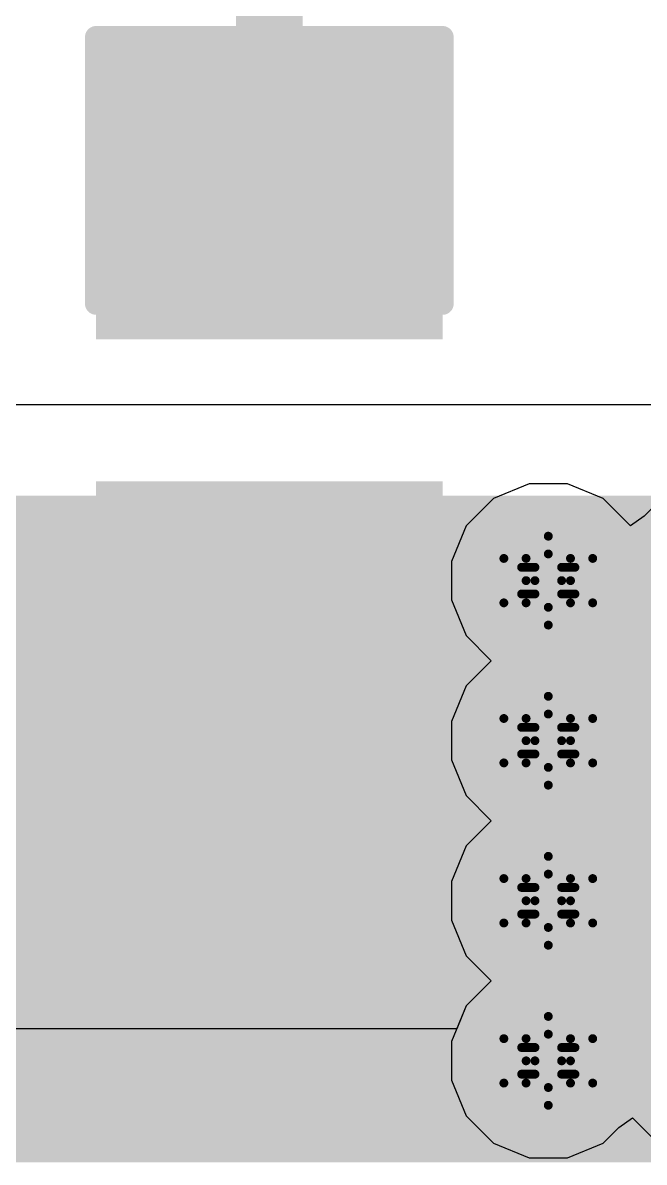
# Model space of a CAD drawing. Header units: inches. Extents: x -5 to 5328, y -4 to 5281.
# Drawn here: x 120.59 to 124.14, y 53 to 59.51 of the extents above; entities that cross this region are included whole.
import ezdxf

# ---------------------------------------------------------------- set-up
doc = ezdxf.new("R2010")
doc.units = ezdxf.units.IN
for name, color, linetype in [('Bottom Layer', 5, 'Continuous'), ('Bottom Solder', 6, 'Continuous'), ('Drill Drawing', 1, 'Continuous'), ('Layer 1', 16, 'Continuous'), ('Layer 2', 76, 'Continuous'), ('Top Layer', 1, 'Continuous'), ('Top Overlay', 2, 'Continuous'), ('Top Paste', 8, 'Continuous'), ('Top Solder', 216, 'Continuous'), ('Via Holes', 16, 'Continuous')]:
    doc.layers.add(name, color=color, linetype=linetype)

# ---------------------------------------------------------------- blocks, each defined once
blk = doc.blocks.new('C___1206_209')
at = {"layer": 'Top Layer'}
for points in [[(-2.032, 0.889), (-0.508, 0.889), (-0.508, -0.889), (-2.032, -0.889)], [(0.508, 0.889), (2.032, 0.889), (2.032, -0.889), (0.508, -0.889)]]:
    blk.add_hatch(color=1, dxfattribs=at).paths.add_polyline_path(points)
at = {"layer": 'Top Paste'}
for points in [[(-2.032, 0.889), (-0.508, 0.889), (-0.508, -0.889), (-2.032, -0.889)], [(0.508, 0.889), (2.032, 0.889), (2.032, -0.889), (0.508, -0.889)]]:
    blk.add_hatch(color=8, dxfattribs=at).paths.add_polyline_path(points)
at = {"layer": 'Top Solder'}
for points in [[(-2.1336, 0.9906), (-0.4064, 0.9906), (-0.4064, -0.9906), (-2.1336, -0.9906)], [(0.4064, 0.9906), (2.1336, 0.9906), (2.1336, -0.9906), (0.4064, -0.9906)]]:
    blk.add_hatch(color=216, dxfattribs=at).paths.add_polyline_path(points)
at = {"layer": 'Top Overlay'}
for points in [[(-2.1336, -0.9906, 0.127, 0.127, 0), (-2.1336, 0.9906, 0.127, 0.127, 0)], [(-0.6096, 0.9906, 0.127, 0.127, 0), (-2.1336, 0.9906, 0.127, 0.127, 0)], [(2.1336, 0.9906, 0.127, 0.127, 0), (0.6096, 0.9906, 0.127, 0.127, 0)], [(2.1336, -0.9906, 0.127, 0.127, 0), (2.1336, 0.9906, 0.127, 0.127, 0)], [(-0.6096, -0.9906, 0.127, 0.127, 0), (-2.1336, -0.9906, 0.127, 0.127, 0)], [(2.1336, -0.9906, 0.127, 0.127, 0), (0.6096, -0.9906, 0.127, 0.127, 0)]]:
    blk.add_lwpolyline(points, format="xyseb", dxfattribs=at)
for points in [[(-2.1653, 0.9906, 0.0635, 0.0635, 1), (-2.1018, 0.9906, 0.0635, 0.0635, 1)], [(-2.1653, 0.9906, 0.0635, 0.0635, 1), (-2.1018, 0.9906, 0.0635, 0.0635, 1)], [(-0.6413, 0.9906, 0.0635, 0.0635, 1), (-0.5778, 0.9906, 0.0635, 0.0635, 1)], [(0.5778, 0.9906, 0.0635, 0.0635, 1), (0.6413, 0.9906, 0.0635, 0.0635, 1)], [(2.1019, 0.9906, 0.0635, 0.0635, 1), (2.1654, 0.9906, 0.0635, 0.0635, 1)], [(2.1019, 0.9906, 0.0635, 0.0635, 1), (2.1654, 0.9906, 0.0635, 0.0635, 1)], [(-2.1653, -0.9906, 0.0635, 0.0635, 1), (-2.1018, -0.9906, 0.0635, 0.0635, 1)], [(-2.1653, -0.9906, 0.0635, 0.0635, 1), (-2.1018, -0.9906, 0.0635, 0.0635, 1)], [(-0.6414, -0.9906, 0.0635, 0.0635, 1), (-0.5779, -0.9906, 0.0635, 0.0635, 1)], [(0.5779, -0.9906, 0.0635, 0.0635, 1), (0.6414, -0.9906, 0.0635, 0.0635, 1)], [(2.1019, -0.9906, 0.0635, 0.0635, 1), (2.1654, -0.9906, 0.0635, 0.0635, 1)], [(2.1019, -0.9906, 0.0635, 0.0635, 1), (2.1654, -0.9906, 0.0635, 0.0635, 1)]]:
    blk.add_lwpolyline(points, format="xyseb", close=True, dxfattribs=at)

msp = doc.modelspace()

# ---------------------------------------------------------------- hatches: boundary and pattern name
at = {"layer": 'Bottom Layer'}
h = msp.add_hatch(color=5, dxfattribs=at)
edge = h.paths.add_edge_path()
edge.add_arc((123.5953, 56.326), 0.3, 0, 360)
h = msp.add_hatch(color=5, dxfattribs=at)
edge = h.paths.add_edge_path()
edge.add_arc((123.5953, 55.411), 0.3, 0, 360)
h = msp.add_hatch(color=5, dxfattribs=at)
edge = h.paths.add_edge_path()
edge.add_arc((123.5953, 54.496), 0.3, 0, 360)
h = msp.add_hatch(color=5, dxfattribs=at)
edge = h.paths.add_edge_path()
edge.add_arc((123.5953, 53.581), 0.3, 0, 360)
at = {"layer": 'Bottom Solder'}
h = msp.add_hatch(color=6, dxfattribs=at)
edge = h.paths.add_edge_path()
edge.add_arc((123.5953, 56.326), 0.4016, 0, 360)
h = msp.add_hatch(color=6, dxfattribs=at)
edge = h.paths.add_edge_path()
edge.add_arc((123.5953, 55.411), 0.4016, 0, 360)
h = msp.add_hatch(color=6, dxfattribs=at)
edge = h.paths.add_edge_path()
edge.add_arc((123.5953, 54.496), 0.4016, 0, 360)
h = msp.add_hatch(color=6, dxfattribs=at)
edge = h.paths.add_edge_path()
edge.add_arc((123.5953, 53.581), 0.4016, 0, 360)
at = {"layer": 'Layer 1'}
h = msp.add_hatch(color=16, dxfattribs=at)
edge = h.paths.add_edge_path()
edge.add_arc((123.5953, 56.326), 0.3, 0, 360)
h = msp.add_hatch(color=16, dxfattribs=at)
edge = h.paths.add_edge_path()
edge.add_arc((123.5953, 55.411), 0.3, 0, 360)
h = msp.add_hatch(color=16, dxfattribs=at)
edge = h.paths.add_edge_path()
edge.add_arc((123.5953, 54.496), 0.3, 0, 360)
h = msp.add_hatch(color=16, dxfattribs=at)
edge = h.paths.add_edge_path()
edge.add_arc((123.5953, 53.581), 0.3, 0, 360)
at = {"layer": 'Layer 2'}
h = msp.add_hatch(color=76, dxfattribs=at)
edge = h.paths.add_edge_path()
edge.add_arc((123.5953, 56.326), 0.3, 0, 360)
h = msp.add_hatch(color=76, dxfattribs=at)
edge = h.paths.add_edge_path()
edge.add_arc((123.5953, 55.411), 0.3, 0, 360)
h = msp.add_hatch(color=76, dxfattribs=at)
edge = h.paths.add_edge_path()
edge.add_arc((123.5953, 54.496), 0.3, 0, 360)
h = msp.add_hatch(color=76, dxfattribs=at)
edge = h.paths.add_edge_path()
edge.add_arc((123.5953, 53.581), 0.3, 0, 360)
at = {"layer": 'Top Layer'}
msp.add_hatch(color=1, dxfattribs=at).paths.add_polyline_path([(115.5013, 53.0016), (126.0931, 53.0016), (126.0931, 56.8122), (115.5013, 56.8122)])
h = msp.add_hatch(color=1, dxfattribs=at)
edge = h.paths.add_edge_path()
edge.add_arc((123.5953, 56.326), 0.3, 0, 360)
h = msp.add_hatch(color=1, dxfattribs=at)
edge = h.paths.add_edge_path()
edge.add_arc((123.5953, 55.411), 0.3, 0, 360)
h = msp.add_hatch(color=1, dxfattribs=at)
edge = h.paths.add_edge_path()
edge.add_arc((123.5953, 54.496), 0.3, 0, 360)
h = msp.add_hatch(color=1, dxfattribs=at)
edge = h.paths.add_edge_path()
edge.add_arc((123.5953, 53.581), 0.3, 0, 360)
at = {"layer": 'Top Solder'}
h = msp.add_hatch(color=216, dxfattribs=at)
edge = h.paths.add_edge_path()
edge.add_arc((123.5953, 56.326), 0.4016, 0, 360)
h = msp.add_hatch(color=216, dxfattribs=at)
edge = h.paths.add_edge_path()
edge.add_arc((123.5953, 55.411), 0.4016, 0, 360)
h = msp.add_hatch(color=216, dxfattribs=at)
edge = h.paths.add_edge_path()
edge.add_arc((123.5953, 54.496), 0.4016, 0, 360)
h = msp.add_hatch(color=216, dxfattribs=at)
edge = h.paths.add_edge_path()
edge.add_arc((123.5953, 53.581), 0.4016, 0, 360)
at = {"layer": 'Via Holes'}
h = msp.add_hatch(color=7, dxfattribs=at)
edge = h.paths.add_edge_path()
edge.add_arc((123.5953, 56.326), 0.15, 0, 360)
h = msp.add_hatch(color=7, dxfattribs=at)
edge = h.paths.add_edge_path()
edge.add_arc((123.5953, 55.411), 0.15, 0, 360)
h = msp.add_hatch(color=7, dxfattribs=at)
edge = h.paths.add_edge_path()
edge.add_arc((123.5953, 54.496), 0.15, 0, 360)
h = msp.add_hatch(color=7, dxfattribs=at)
edge = h.paths.add_edge_path()
edge.add_arc((123.5953, 53.581), 0.15, 0, 360)

# ---------------------------------------------------------------- linework, layer by layer
at = {"layer": 'Drill Drawing'}
for points in [[(123.4683, 56.453, 0.0508, 0.0508, 0), (123.5953, 56.58, 0.0508, 0.0508, 0)], [(123.5953, 56.58, 0.0508, 0.0508, 0), (123.7223, 56.453, 0.0508, 0.0508, 0)], [(123.3413, 56.453, 0.0508, 0.0508, 0), (123.4683, 56.326, 0.0508, 0.0508, 0)], [(123.3413, 56.453, 0.0508, 0.0508, 0), (123.4683, 56.453, 0.0508, 0.0508, 0)], [(123.5191, 56.4022, 0.0508, 0.0508, 0), (123.5953, 56.4784, 0.0508, 0.0508, 0)], [(123.5953, 56.4784, 0.0508, 0.0508, 0), (123.6715, 56.4022, 0.0508, 0.0508, 0)], [(123.7223, 56.453, 0.0508, 0.0508, 0), (123.8493, 56.453, 0.0508, 0.0508, 0)], [(123.7223, 56.326, 0.0508, 0.0508, 0), (123.8493, 56.453, 0.0508, 0.0508, 0)], [(123.4429, 56.4022, 0.0508, 0.0508, 0), (123.5191, 56.326, 0.0508, 0.0508, 0)], [(123.4429, 56.4022, 0.0508, 0.0508, 0), (123.5191, 56.4022, 0.0508, 0.0508, 0)], [(123.6715, 56.4022, 0.0508, 0.0508, 0), (123.7477, 56.4022, 0.0508, 0.0508, 0)], [(123.6715, 56.326, 0.0508, 0.0508, 0), (123.7477, 56.4022, 0.0508, 0.0508, 0)], [(123.3413, 56.199, 0.0508, 0.0508, 0), (123.4683, 56.326, 0.0508, 0.0508, 0)], [(123.4429, 56.2498, 0.0508, 0.0508, 0), (123.5191, 56.326, 0.0508, 0.0508, 0)], [(123.6715, 56.326, 0.0508, 0.0508, 0), (123.7477, 56.2498, 0.0508, 0.0508, 0)], [(123.7223, 56.326, 0.0508, 0.0508, 0), (123.8493, 56.199, 0.0508, 0.0508, 0)], [(123.4429, 56.2498, 0.0508, 0.0508, 0), (123.5191, 56.2498, 0.0508, 0.0508, 0)], [(123.5191, 56.2498, 0.0508, 0.0508, 0), (123.5953, 56.1736, 0.0508, 0.0508, 0)], [(123.5953, 56.1736, 0.0508, 0.0508, 0), (123.6715, 56.2498, 0.0508, 0.0508, 0)], [(123.6715, 56.2498, 0.0508, 0.0508, 0), (123.7477, 56.2498, 0.0508, 0.0508, 0)], [(123.3413, 56.199, 0.0508, 0.0508, 0), (123.4683, 56.199, 0.0508, 0.0508, 0)], [(123.4683, 56.199, 0.0508, 0.0508, 0), (123.5953, 56.072, 0.0508, 0.0508, 0)], [(123.5953, 56.072, 0.0508, 0.0508, 0), (123.7223, 56.199, 0.0508, 0.0508, 0)], [(123.7223, 56.199, 0.0508, 0.0508, 0), (123.8493, 56.199, 0.0508, 0.0508, 0)], [(123.4683, 55.538, 0.0508, 0.0508, 0), (123.5953, 55.665, 0.0508, 0.0508, 0)], [(123.5953, 55.665, 0.0508, 0.0508, 0), (123.7223, 55.538, 0.0508, 0.0508, 0)], [(123.3413, 55.538, 0.0508, 0.0508, 0), (123.4683, 55.411, 0.0508, 0.0508, 0)], [(123.3413, 55.538, 0.0508, 0.0508, 0), (123.4683, 55.538, 0.0508, 0.0508, 0)], [(123.5191, 55.4872, 0.0508, 0.0508, 0), (123.5953, 55.5634, 0.0508, 0.0508, 0)], [(123.5953, 55.5634, 0.0508, 0.0508, 0), (123.6715, 55.4872, 0.0508, 0.0508, 0)], [(123.7223, 55.538, 0.0508, 0.0508, 0), (123.8493, 55.538, 0.0508, 0.0508, 0)], [(123.7223, 55.411, 0.0508, 0.0508, 0), (123.8493, 55.538, 0.0508, 0.0508, 0)], [(123.4429, 55.4872, 0.0508, 0.0508, 0), (123.5191, 55.411, 0.0508, 0.0508, 0)], [(123.4429, 55.4872, 0.0508, 0.0508, 0), (123.5191, 55.4872, 0.0508, 0.0508, 0)], [(123.6715, 55.4872, 0.0508, 0.0508, 0), (123.7477, 55.4872, 0.0508, 0.0508, 0)], [(123.6715, 55.411, 0.0508, 0.0508, 0), (123.7477, 55.4872, 0.0508, 0.0508, 0)], [(123.3413, 55.284, 0.0508, 0.0508, 0), (123.4683, 55.411, 0.0508, 0.0508, 0)], [(123.4429, 55.3348, 0.0508, 0.0508, 0), (123.5191, 55.411, 0.0508, 0.0508, 0)], [(123.6715, 55.411, 0.0508, 0.0508, 0), (123.7477, 55.3348, 0.0508, 0.0508, 0)], [(123.7223, 55.411, 0.0508, 0.0508, 0), (123.8493, 55.284, 0.0508, 0.0508, 0)], [(123.3413, 55.284, 0.0508, 0.0508, 0), (123.4683, 55.284, 0.0508, 0.0508, 0)], [(123.4429, 55.3348, 0.0508, 0.0508, 0), (123.5191, 55.3348, 0.0508, 0.0508, 0)], [(123.4683, 55.284, 0.0508, 0.0508, 0), (123.5953, 55.157, 0.0508, 0.0508, 0)], [(123.5191, 55.3348, 0.0508, 0.0508, 0), (123.5953, 55.2586, 0.0508, 0.0508, 0)], [(123.5953, 55.2586, 0.0508, 0.0508, 0), (123.6715, 55.3348, 0.0508, 0.0508, 0)], [(123.5953, 55.157, 0.0508, 0.0508, 0), (123.7223, 55.284, 0.0508, 0.0508, 0)], [(123.6715, 55.3348, 0.0508, 0.0508, 0), (123.7477, 55.3348, 0.0508, 0.0508, 0)], [(123.7223, 55.284, 0.0508, 0.0508, 0), (123.8493, 55.284, 0.0508, 0.0508, 0)], [(123.4683, 54.623, 0.0508, 0.0508, 0), (123.5953, 54.75, 0.0508, 0.0508, 0)], [(123.5953, 54.75, 0.0508, 0.0508, 0), (123.7223, 54.623, 0.0508, 0.0508, 0)], [(123.3413, 54.623, 0.0508, 0.0508, 0), (123.4683, 54.496, 0.0508, 0.0508, 0)], [(123.3413, 54.623, 0.0508, 0.0508, 0), (123.4683, 54.623, 0.0508, 0.0508, 0)], [(123.5191, 54.5722, 0.0508, 0.0508, 0), (123.5953, 54.6484, 0.0508, 0.0508, 0)], [(123.5953, 54.6484, 0.0508, 0.0508, 0), (123.6715, 54.5722, 0.0508, 0.0508, 0)], [(123.7223, 54.623, 0.0508, 0.0508, 0), (123.8493, 54.623, 0.0508, 0.0508, 0)], [(123.7223, 54.496, 0.0508, 0.0508, 0), (123.8493, 54.623, 0.0508, 0.0508, 0)], [(123.4429, 54.5722, 0.0508, 0.0508, 0), (123.5191, 54.496, 0.0508, 0.0508, 0)], [(123.4429, 54.5722, 0.0508, 0.0508, 0), (123.5191, 54.5722, 0.0508, 0.0508, 0)], [(123.6715, 54.5722, 0.0508, 0.0508, 0), (123.7477, 54.5722, 0.0508, 0.0508, 0)], [(123.6715, 54.496, 0.0508, 0.0508, 0), (123.7477, 54.5722, 0.0508, 0.0508, 0)], [(123.3413, 54.369, 0.0508, 0.0508, 0), (123.4683, 54.496, 0.0508, 0.0508, 0)], [(123.4429, 54.4198, 0.0508, 0.0508, 0), (123.5191, 54.496, 0.0508, 0.0508, 0)], [(123.6715, 54.496, 0.0508, 0.0508, 0), (123.7477, 54.4198, 0.0508, 0.0508, 0)], [(123.7223, 54.496, 0.0508, 0.0508, 0), (123.8493, 54.369, 0.0508, 0.0508, 0)], [(123.3413, 54.369, 0.0508, 0.0508, 0), (123.4683, 54.369, 0.0508, 0.0508, 0)], [(123.4429, 54.4198, 0.0508, 0.0508, 0), (123.5191, 54.4198, 0.0508, 0.0508, 0)], [(123.4683, 54.369, 0.0508, 0.0508, 0), (123.5953, 54.242, 0.0508, 0.0508, 0)], [(123.5191, 54.4198, 0.0508, 0.0508, 0), (123.5953, 54.3436, 0.0508, 0.0508, 0)], [(123.5953, 54.3436, 0.0508, 0.0508, 0), (123.6715, 54.4198, 0.0508, 0.0508, 0)], [(123.5953, 54.242, 0.0508, 0.0508, 0), (123.7223, 54.369, 0.0508, 0.0508, 0)], [(123.6715, 54.4198, 0.0508, 0.0508, 0), (123.7477, 54.4198, 0.0508, 0.0508, 0)], [(123.7223, 54.369, 0.0508, 0.0508, 0), (123.8493, 54.369, 0.0508, 0.0508, 0)], [(123.4683, 53.708, 0.0508, 0.0508, 0), (123.5953, 53.835, 0.0508, 0.0508, 0)], [(123.5953, 53.835, 0.0508, 0.0508, 0), (123.7223, 53.708, 0.0508, 0.0508, 0)], [(123.3413, 53.708, 0.0508, 0.0508, 0), (123.4683, 53.581, 0.0508, 0.0508, 0)], [(123.3413, 53.708, 0.0508, 0.0508, 0), (123.4683, 53.708, 0.0508, 0.0508, 0)], [(123.5191, 53.6572, 0.0508, 0.0508, 0), (123.5953, 53.7334, 0.0508, 0.0508, 0)], [(123.5953, 53.7334, 0.0508, 0.0508, 0), (123.6715, 53.6572, 0.0508, 0.0508, 0)], [(123.7223, 53.708, 0.0508, 0.0508, 0), (123.8493, 53.708, 0.0508, 0.0508, 0)], [(123.7223, 53.581, 0.0508, 0.0508, 0), (123.8493, 53.708, 0.0508, 0.0508, 0)], [(123.4429, 53.6572, 0.0508, 0.0508, 0), (123.5191, 53.581, 0.0508, 0.0508, 0)], [(123.4429, 53.6572, 0.0508, 0.0508, 0), (123.5191, 53.6572, 0.0508, 0.0508, 0)], [(123.6715, 53.6572, 0.0508, 0.0508, 0), (123.7477, 53.6572, 0.0508, 0.0508, 0)], [(123.6715, 53.581, 0.0508, 0.0508, 0), (123.7477, 53.6572, 0.0508, 0.0508, 0)], [(123.3413, 53.454, 0.0508, 0.0508, 0), (123.4683, 53.581, 0.0508, 0.0508, 0)], [(123.4429, 53.5048, 0.0508, 0.0508, 0), (123.5191, 53.581, 0.0508, 0.0508, 0)], [(123.6715, 53.581, 0.0508, 0.0508, 0), (123.7477, 53.5048, 0.0508, 0.0508, 0)], [(123.7223, 53.581, 0.0508, 0.0508, 0), (123.8493, 53.454, 0.0508, 0.0508, 0)], [(123.3413, 53.454, 0.0508, 0.0508, 0), (123.4683, 53.454, 0.0508, 0.0508, 0)], [(123.4429, 53.5048, 0.0508, 0.0508, 0), (123.5191, 53.5048, 0.0508, 0.0508, 0)], [(123.4683, 53.454, 0.0508, 0.0508, 0), (123.5953, 53.327, 0.0508, 0.0508, 0)], [(123.5191, 53.5048, 0.0508, 0.0508, 0), (123.5953, 53.4286, 0.0508, 0.0508, 0)], [(123.5953, 53.4286, 0.0508, 0.0508, 0), (123.6715, 53.5048, 0.0508, 0.0508, 0)], [(123.5953, 53.327, 0.0508, 0.0508, 0), (123.7223, 53.454, 0.0508, 0.0508, 0)], [(123.6715, 53.5048, 0.0508, 0.0508, 0), (123.7477, 53.5048, 0.0508, 0.0508, 0)], [(123.7223, 53.454, 0.0508, 0.0508, 0), (123.8493, 53.454, 0.0508, 0.0508, 0)]]:
    msp.add_lwpolyline(points, format="xyseb", dxfattribs=at)
for points in [[(123.5826, 56.58, 0.0254, 0.0254, 1), (123.608, 56.58, 0.0254, 0.0254, 1)], [(123.5826, 56.58, 0.0254, 0.0254, 1), (123.608, 56.58, 0.0254, 0.0254, 1)], [(123.3286, 56.453, 0.0254, 0.0254, 1), (123.354, 56.453, 0.0254, 0.0254, 1)], [(123.3286, 56.453, 0.0254, 0.0254, 1), (123.354, 56.453, 0.0254, 0.0254, 1)], [(123.4556, 56.453, 0.0254, 0.0254, 1), (123.481, 56.453, 0.0254, 0.0254, 1)], [(123.4556, 56.453, 0.0254, 0.0254, 1), (123.481, 56.453, 0.0254, 0.0254, 1)], [(123.5826, 56.4784, 0.0254, 0.0254, 1), (123.608, 56.4784, 0.0254, 0.0254, 1)], [(123.5826, 56.4784, 0.0254, 0.0254, 1), (123.608, 56.4784, 0.0254, 0.0254, 1)], [(123.7096, 56.453, 0.0254, 0.0254, 1), (123.735, 56.453, 0.0254, 0.0254, 1)], [(123.7096, 56.453, 0.0254, 0.0254, 1), (123.735, 56.453, 0.0254, 0.0254, 1)], [(123.8366, 56.453, 0.0254, 0.0254, 1), (123.862, 56.453, 0.0254, 0.0254, 1)], [(123.8366, 56.453, 0.0254, 0.0254, 1), (123.862, 56.453, 0.0254, 0.0254, 1)], [(123.4302, 56.4022, 0.0254, 0.0254, 1), (123.4556, 56.4022, 0.0254, 0.0254, 1)], [(123.4302, 56.4022, 0.0254, 0.0254, 1), (123.4556, 56.4022, 0.0254, 0.0254, 1)], [(123.5064, 56.4022, 0.0254, 0.0254, 1), (123.5318, 56.4022, 0.0254, 0.0254, 1)], [(123.5064, 56.4022, 0.0254, 0.0254, 1), (123.5318, 56.4022, 0.0254, 0.0254, 1)], [(123.6588, 56.4022, 0.0254, 0.0254, 1), (123.6842, 56.4022, 0.0254, 0.0254, 1)], [(123.6588, 56.4022, 0.0254, 0.0254, 1), (123.6842, 56.4022, 0.0254, 0.0254, 1)], [(123.735, 56.4022, 0.0254, 0.0254, 1), (123.7604, 56.4022, 0.0254, 0.0254, 1)], [(123.735, 56.4022, 0.0254, 0.0254, 1), (123.7604, 56.4022, 0.0254, 0.0254, 1)], [(123.4556, 56.326, 0.0254, 0.0254, 1), (123.481, 56.326, 0.0254, 0.0254, 1)], [(123.4556, 56.326, 0.0254, 0.0254, 1), (123.481, 56.326, 0.0254, 0.0254, 1)], [(123.5064, 56.326, 0.0254, 0.0254, 1), (123.5318, 56.326, 0.0254, 0.0254, 1)], [(123.5064, 56.326, 0.0254, 0.0254, 1), (123.5318, 56.326, 0.0254, 0.0254, 1)], [(123.6588, 56.326, 0.0254, 0.0254, 1), (123.6842, 56.326, 0.0254, 0.0254, 1)], [(123.6588, 56.326, 0.0254, 0.0254, 1), (123.6842, 56.326, 0.0254, 0.0254, 1)], [(123.7096, 56.326, 0.0254, 0.0254, 1), (123.735, 56.326, 0.0254, 0.0254, 1)], [(123.7096, 56.326, 0.0254, 0.0254, 1), (123.735, 56.326, 0.0254, 0.0254, 1)], [(123.4302, 56.2498, 0.0254, 0.0254, 1), (123.4556, 56.2498, 0.0254, 0.0254, 1)], [(123.4302, 56.2498, 0.0254, 0.0254, 1), (123.4556, 56.2498, 0.0254, 0.0254, 1)], [(123.5064, 56.2498, 0.0254, 0.0254, 1), (123.5318, 56.2498, 0.0254, 0.0254, 1)], [(123.5064, 56.2498, 0.0254, 0.0254, 1), (123.5318, 56.2498, 0.0254, 0.0254, 1)], [(123.6588, 56.2498, 0.0254, 0.0254, 1), (123.6842, 56.2498, 0.0254, 0.0254, 1)], [(123.6588, 56.2498, 0.0254, 0.0254, 1), (123.6842, 56.2498, 0.0254, 0.0254, 1)], [(123.735, 56.2498, 0.0254, 0.0254, 1), (123.7604, 56.2498, 0.0254, 0.0254, 1)], [(123.735, 56.2498, 0.0254, 0.0254, 1), (123.7604, 56.2498, 0.0254, 0.0254, 1)], [(123.3286, 56.199, 0.0254, 0.0254, 1), (123.354, 56.199, 0.0254, 0.0254, 1)], [(123.3286, 56.199, 0.0254, 0.0254, 1), (123.354, 56.199, 0.0254, 0.0254, 1)], [(123.4556, 56.199, 0.0254, 0.0254, 1), (123.481, 56.199, 0.0254, 0.0254, 1)], [(123.4556, 56.199, 0.0254, 0.0254, 1), (123.481, 56.199, 0.0254, 0.0254, 1)], [(123.7096, 56.199, 0.0254, 0.0254, 1), (123.735, 56.199, 0.0254, 0.0254, 1)], [(123.7096, 56.199, 0.0254, 0.0254, 1), (123.735, 56.199, 0.0254, 0.0254, 1)], [(123.8366, 56.199, 0.0254, 0.0254, 1), (123.862, 56.199, 0.0254, 0.0254, 1)], [(123.8366, 56.199, 0.0254, 0.0254, 1), (123.862, 56.199, 0.0254, 0.0254, 1)], [(123.5826, 56.1736, 0.0254, 0.0254, 1), (123.608, 56.1736, 0.0254, 0.0254, 1)], [(123.5826, 56.1736, 0.0254, 0.0254, 1), (123.608, 56.1736, 0.0254, 0.0254, 1)], [(123.5826, 56.072, 0.0254, 0.0254, 1), (123.608, 56.072, 0.0254, 0.0254, 1)], [(123.5826, 56.072, 0.0254, 0.0254, 1), (123.608, 56.072, 0.0254, 0.0254, 1)], [(123.5826, 55.665, 0.0254, 0.0254, 1), (123.608, 55.665, 0.0254, 0.0254, 1)], [(123.5826, 55.665, 0.0254, 0.0254, 1), (123.608, 55.665, 0.0254, 0.0254, 1)], [(123.3286, 55.538, 0.0254, 0.0254, 1), (123.354, 55.538, 0.0254, 0.0254, 1)], [(123.3286, 55.538, 0.0254, 0.0254, 1), (123.354, 55.538, 0.0254, 0.0254, 1)], [(123.4556, 55.538, 0.0254, 0.0254, 1), (123.481, 55.538, 0.0254, 0.0254, 1)], [(123.4556, 55.538, 0.0254, 0.0254, 1), (123.481, 55.538, 0.0254, 0.0254, 1)], [(123.5826, 55.5634, 0.0254, 0.0254, 1), (123.608, 55.5634, 0.0254, 0.0254, 1)], [(123.5826, 55.5634, 0.0254, 0.0254, 1), (123.608, 55.5634, 0.0254, 0.0254, 1)], [(123.7096, 55.538, 0.0254, 0.0254, 1), (123.735, 55.538, 0.0254, 0.0254, 1)], [(123.7096, 55.538, 0.0254, 0.0254, 1), (123.735, 55.538, 0.0254, 0.0254, 1)], [(123.8366, 55.538, 0.0254, 0.0254, 1), (123.862, 55.538, 0.0254, 0.0254, 1)], [(123.8366, 55.538, 0.0254, 0.0254, 1), (123.862, 55.538, 0.0254, 0.0254, 1)], [(123.4302, 55.4872, 0.0254, 0.0254, 1), (123.4556, 55.4872, 0.0254, 0.0254, 1)], [(123.4302, 55.4872, 0.0254, 0.0254, 1), (123.4556, 55.4872, 0.0254, 0.0254, 1)], [(123.5064, 55.4872, 0.0254, 0.0254, 1), (123.5318, 55.4872, 0.0254, 0.0254, 1)], [(123.5064, 55.4872, 0.0254, 0.0254, 1), (123.5318, 55.4872, 0.0254, 0.0254, 1)], [(123.6588, 55.4872, 0.0254, 0.0254, 1), (123.6842, 55.4872, 0.0254, 0.0254, 1)], [(123.6588, 55.4872, 0.0254, 0.0254, 1), (123.6842, 55.4872, 0.0254, 0.0254, 1)], [(123.735, 55.4872, 0.0254, 0.0254, 1), (123.7604, 55.4872, 0.0254, 0.0254, 1)], [(123.735, 55.4872, 0.0254, 0.0254, 1), (123.7604, 55.4872, 0.0254, 0.0254, 1)], [(123.4556, 55.411, 0.0254, 0.0254, 1), (123.481, 55.411, 0.0254, 0.0254, 1)], [(123.4556, 55.411, 0.0254, 0.0254, 1), (123.481, 55.411, 0.0254, 0.0254, 1)], [(123.5064, 55.411, 0.0254, 0.0254, 1), (123.5318, 55.411, 0.0254, 0.0254, 1)], [(123.5064, 55.411, 0.0254, 0.0254, 1), (123.5318, 55.411, 0.0254, 0.0254, 1)], [(123.6588, 55.411, 0.0254, 0.0254, 1), (123.6842, 55.411, 0.0254, 0.0254, 1)], [(123.6588, 55.411, 0.0254, 0.0254, 1), (123.6842, 55.411, 0.0254, 0.0254, 1)], [(123.7096, 55.411, 0.0254, 0.0254, 1), (123.735, 55.411, 0.0254, 0.0254, 1)], [(123.7096, 55.411, 0.0254, 0.0254, 1), (123.735, 55.411, 0.0254, 0.0254, 1)], [(123.3286, 55.284, 0.0254, 0.0254, 1), (123.354, 55.284, 0.0254, 0.0254, 1)], [(123.3286, 55.284, 0.0254, 0.0254, 1), (123.354, 55.284, 0.0254, 0.0254, 1)], [(123.4302, 55.3348, 0.0254, 0.0254, 1), (123.4556, 55.3348, 0.0254, 0.0254, 1)], [(123.4302, 55.3348, 0.0254, 0.0254, 1), (123.4556, 55.3348, 0.0254, 0.0254, 1)], [(123.4556, 55.284, 0.0254, 0.0254, 1), (123.481, 55.284, 0.0254, 0.0254, 1)], [(123.4556, 55.284, 0.0254, 0.0254, 1), (123.481, 55.284, 0.0254, 0.0254, 1)], [(123.5064, 55.3348, 0.0254, 0.0254, 1), (123.5318, 55.3348, 0.0254, 0.0254, 1)], [(123.5064, 55.3348, 0.0254, 0.0254, 1), (123.5318, 55.3348, 0.0254, 0.0254, 1)], [(123.6588, 55.3348, 0.0254, 0.0254, 1), (123.6842, 55.3348, 0.0254, 0.0254, 1)], [(123.6588, 55.3348, 0.0254, 0.0254, 1), (123.6842, 55.3348, 0.0254, 0.0254, 1)], [(123.7096, 55.284, 0.0254, 0.0254, 1), (123.735, 55.284, 0.0254, 0.0254, 1)], [(123.7096, 55.284, 0.0254, 0.0254, 1), (123.735, 55.284, 0.0254, 0.0254, 1)], [(123.735, 55.3348, 0.0254, 0.0254, 1), (123.7604, 55.3348, 0.0254, 0.0254, 1)], [(123.735, 55.3348, 0.0254, 0.0254, 1), (123.7604, 55.3348, 0.0254, 0.0254, 1)], [(123.8366, 55.284, 0.0254, 0.0254, 1), (123.862, 55.284, 0.0254, 0.0254, 1)], [(123.8366, 55.284, 0.0254, 0.0254, 1), (123.862, 55.284, 0.0254, 0.0254, 1)], [(123.5826, 55.2586, 0.0254, 0.0254, 1), (123.608, 55.2586, 0.0254, 0.0254, 1)], [(123.5826, 55.2586, 0.0254, 0.0254, 1), (123.608, 55.2586, 0.0254, 0.0254, 1)], [(123.5826, 55.157, 0.0254, 0.0254, 1), (123.608, 55.157, 0.0254, 0.0254, 1)], [(123.5826, 55.157, 0.0254, 0.0254, 1), (123.608, 55.157, 0.0254, 0.0254, 1)], [(123.5826, 54.75, 0.0254, 0.0254, 1), (123.608, 54.75, 0.0254, 0.0254, 1)], [(123.5826, 54.75, 0.0254, 0.0254, 1), (123.608, 54.75, 0.0254, 0.0254, 1)], [(123.3286, 54.623, 0.0254, 0.0254, 1), (123.354, 54.623, 0.0254, 0.0254, 1)], [(123.3286, 54.623, 0.0254, 0.0254, 1), (123.354, 54.623, 0.0254, 0.0254, 1)], [(123.4556, 54.623, 0.0254, 0.0254, 1), (123.481, 54.623, 0.0254, 0.0254, 1)], [(123.4556, 54.623, 0.0254, 0.0254, 1), (123.481, 54.623, 0.0254, 0.0254, 1)], [(123.5826, 54.6484, 0.0254, 0.0254, 1), (123.608, 54.6484, 0.0254, 0.0254, 1)], [(123.5826, 54.6484, 0.0254, 0.0254, 1), (123.608, 54.6484, 0.0254, 0.0254, 1)], [(123.7096, 54.623, 0.0254, 0.0254, 1), (123.735, 54.623, 0.0254, 0.0254, 1)], [(123.7096, 54.623, 0.0254, 0.0254, 1), (123.735, 54.623, 0.0254, 0.0254, 1)], [(123.8366, 54.623, 0.0254, 0.0254, 1), (123.862, 54.623, 0.0254, 0.0254, 1)], [(123.8366, 54.623, 0.0254, 0.0254, 1), (123.862, 54.623, 0.0254, 0.0254, 1)], [(123.4302, 54.5722, 0.0254, 0.0254, 1), (123.4556, 54.5722, 0.0254, 0.0254, 1)], [(123.4302, 54.5722, 0.0254, 0.0254, 1), (123.4556, 54.5722, 0.0254, 0.0254, 1)], [(123.5064, 54.5722, 0.0254, 0.0254, 1), (123.5318, 54.5722, 0.0254, 0.0254, 1)], [(123.5064, 54.5722, 0.0254, 0.0254, 1), (123.5318, 54.5722, 0.0254, 0.0254, 1)], [(123.6588, 54.5722, 0.0254, 0.0254, 1), (123.6842, 54.5722, 0.0254, 0.0254, 1)], [(123.6588, 54.5722, 0.0254, 0.0254, 1), (123.6842, 54.5722, 0.0254, 0.0254, 1)], [(123.735, 54.5722, 0.0254, 0.0254, 1), (123.7604, 54.5722, 0.0254, 0.0254, 1)], [(123.735, 54.5722, 0.0254, 0.0254, 1), (123.7604, 54.5722, 0.0254, 0.0254, 1)], [(123.4556, 54.496, 0.0254, 0.0254, 1), (123.481, 54.496, 0.0254, 0.0254, 1)], [(123.4556, 54.496, 0.0254, 0.0254, 1), (123.481, 54.496, 0.0254, 0.0254, 1)], [(123.5064, 54.496, 0.0254, 0.0254, 1), (123.5318, 54.496, 0.0254, 0.0254, 1)], [(123.5064, 54.496, 0.0254, 0.0254, 1), (123.5318, 54.496, 0.0254, 0.0254, 1)], [(123.6588, 54.496, 0.0254, 0.0254, 1), (123.6842, 54.496, 0.0254, 0.0254, 1)], [(123.6588, 54.496, 0.0254, 0.0254, 1), (123.6842, 54.496, 0.0254, 0.0254, 1)], [(123.7096, 54.496, 0.0254, 0.0254, 1), (123.735, 54.496, 0.0254, 0.0254, 1)], [(123.7096, 54.496, 0.0254, 0.0254, 1), (123.735, 54.496, 0.0254, 0.0254, 1)], [(123.3286, 54.369, 0.0254, 0.0254, 1), (123.354, 54.369, 0.0254, 0.0254, 1)], [(123.3286, 54.369, 0.0254, 0.0254, 1), (123.354, 54.369, 0.0254, 0.0254, 1)], [(123.4302, 54.4198, 0.0254, 0.0254, 1), (123.4556, 54.4198, 0.0254, 0.0254, 1)], [(123.4302, 54.4198, 0.0254, 0.0254, 1), (123.4556, 54.4198, 0.0254, 0.0254, 1)], [(123.4556, 54.369, 0.0254, 0.0254, 1), (123.481, 54.369, 0.0254, 0.0254, 1)], [(123.4556, 54.369, 0.0254, 0.0254, 1), (123.481, 54.369, 0.0254, 0.0254, 1)], [(123.5064, 54.4198, 0.0254, 0.0254, 1), (123.5318, 54.4198, 0.0254, 0.0254, 1)], [(123.5064, 54.4198, 0.0254, 0.0254, 1), (123.5318, 54.4198, 0.0254, 0.0254, 1)], [(123.6588, 54.4198, 0.0254, 0.0254, 1), (123.6842, 54.4198, 0.0254, 0.0254, 1)], [(123.6588, 54.4198, 0.0254, 0.0254, 1), (123.6842, 54.4198, 0.0254, 0.0254, 1)], [(123.7096, 54.369, 0.0254, 0.0254, 1), (123.735, 54.369, 0.0254, 0.0254, 1)], [(123.7096, 54.369, 0.0254, 0.0254, 1), (123.735, 54.369, 0.0254, 0.0254, 1)], [(123.735, 54.4198, 0.0254, 0.0254, 1), (123.7604, 54.4198, 0.0254, 0.0254, 1)], [(123.735, 54.4198, 0.0254, 0.0254, 1), (123.7604, 54.4198, 0.0254, 0.0254, 1)], [(123.8366, 54.369, 0.0254, 0.0254, 1), (123.862, 54.369, 0.0254, 0.0254, 1)], [(123.8366, 54.369, 0.0254, 0.0254, 1), (123.862, 54.369, 0.0254, 0.0254, 1)], [(123.5826, 54.3436, 0.0254, 0.0254, 1), (123.608, 54.3436, 0.0254, 0.0254, 1)], [(123.5826, 54.3436, 0.0254, 0.0254, 1), (123.608, 54.3436, 0.0254, 0.0254, 1)], [(123.5826, 54.242, 0.0254, 0.0254, 1), (123.608, 54.242, 0.0254, 0.0254, 1)], [(123.5826, 54.242, 0.0254, 0.0254, 1), (123.608, 54.242, 0.0254, 0.0254, 1)], [(123.5826, 53.835, 0.0254, 0.0254, 1), (123.608, 53.835, 0.0254, 0.0254, 1)], [(123.5826, 53.835, 0.0254, 0.0254, 1), (123.608, 53.835, 0.0254, 0.0254, 1)], [(123.3286, 53.708, 0.0254, 0.0254, 1), (123.354, 53.708, 0.0254, 0.0254, 1)], [(123.3286, 53.708, 0.0254, 0.0254, 1), (123.354, 53.708, 0.0254, 0.0254, 1)], [(123.4556, 53.708, 0.0254, 0.0254, 1), (123.481, 53.708, 0.0254, 0.0254, 1)], [(123.4556, 53.708, 0.0254, 0.0254, 1), (123.481, 53.708, 0.0254, 0.0254, 1)], [(123.5826, 53.7334, 0.0254, 0.0254, 1), (123.608, 53.7334, 0.0254, 0.0254, 1)], [(123.5826, 53.7334, 0.0254, 0.0254, 1), (123.608, 53.7334, 0.0254, 0.0254, 1)], [(123.7096, 53.708, 0.0254, 0.0254, 1), (123.735, 53.708, 0.0254, 0.0254, 1)], [(123.7096, 53.708, 0.0254, 0.0254, 1), (123.735, 53.708, 0.0254, 0.0254, 1)], [(123.8366, 53.708, 0.0254, 0.0254, 1), (123.862, 53.708, 0.0254, 0.0254, 1)], [(123.8366, 53.708, 0.0254, 0.0254, 1), (123.862, 53.708, 0.0254, 0.0254, 1)], [(123.4302, 53.6572, 0.0254, 0.0254, 1), (123.4556, 53.6572, 0.0254, 0.0254, 1)], [(123.4302, 53.6572, 0.0254, 0.0254, 1), (123.4556, 53.6572, 0.0254, 0.0254, 1)], [(123.5064, 53.6572, 0.0254, 0.0254, 1), (123.5318, 53.6572, 0.0254, 0.0254, 1)], [(123.5064, 53.6572, 0.0254, 0.0254, 1), (123.5318, 53.6572, 0.0254, 0.0254, 1)], [(123.6588, 53.6572, 0.0254, 0.0254, 1), (123.6842, 53.6572, 0.0254, 0.0254, 1)], [(123.6588, 53.6572, 0.0254, 0.0254, 1), (123.6842, 53.6572, 0.0254, 0.0254, 1)], [(123.735, 53.6572, 0.0254, 0.0254, 1), (123.7604, 53.6572, 0.0254, 0.0254, 1)], [(123.735, 53.6572, 0.0254, 0.0254, 1), (123.7604, 53.6572, 0.0254, 0.0254, 1)], [(123.4556, 53.581, 0.0254, 0.0254, 1), (123.481, 53.581, 0.0254, 0.0254, 1)], [(123.4556, 53.581, 0.0254, 0.0254, 1), (123.481, 53.581, 0.0254, 0.0254, 1)], [(123.5064, 53.581, 0.0254, 0.0254, 1), (123.5318, 53.581, 0.0254, 0.0254, 1)], [(123.5064, 53.581, 0.0254, 0.0254, 1), (123.5318, 53.581, 0.0254, 0.0254, 1)], [(123.6588, 53.581, 0.0254, 0.0254, 1), (123.6842, 53.581, 0.0254, 0.0254, 1)], [(123.6588, 53.581, 0.0254, 0.0254, 1), (123.6842, 53.581, 0.0254, 0.0254, 1)], [(123.7096, 53.581, 0.0254, 0.0254, 1), (123.735, 53.581, 0.0254, 0.0254, 1)], [(123.7096, 53.581, 0.0254, 0.0254, 1), (123.735, 53.581, 0.0254, 0.0254, 1)], [(123.3286, 53.454, 0.0254, 0.0254, 1), (123.354, 53.454, 0.0254, 0.0254, 1)], [(123.3286, 53.454, 0.0254, 0.0254, 1), (123.354, 53.454, 0.0254, 0.0254, 1)], [(123.4302, 53.5048, 0.0254, 0.0254, 1), (123.4556, 53.5048, 0.0254, 0.0254, 1)], [(123.4302, 53.5048, 0.0254, 0.0254, 1), (123.4556, 53.5048, 0.0254, 0.0254, 1)], [(123.4556, 53.454, 0.0254, 0.0254, 1), (123.481, 53.454, 0.0254, 0.0254, 1)], [(123.4556, 53.454, 0.0254, 0.0254, 1), (123.481, 53.454, 0.0254, 0.0254, 1)], [(123.5064, 53.5048, 0.0254, 0.0254, 1), (123.5318, 53.5048, 0.0254, 0.0254, 1)], [(123.5064, 53.5048, 0.0254, 0.0254, 1), (123.5318, 53.5048, 0.0254, 0.0254, 1)], [(123.6588, 53.5048, 0.0254, 0.0254, 1), (123.6842, 53.5048, 0.0254, 0.0254, 1)], [(123.6588, 53.5048, 0.0254, 0.0254, 1), (123.6842, 53.5048, 0.0254, 0.0254, 1)], [(123.7096, 53.454, 0.0254, 0.0254, 1), (123.735, 53.454, 0.0254, 0.0254, 1)], [(123.7096, 53.454, 0.0254, 0.0254, 1), (123.735, 53.454, 0.0254, 0.0254, 1)], [(123.735, 53.5048, 0.0254, 0.0254, 1), (123.7604, 53.5048, 0.0254, 0.0254, 1)], [(123.735, 53.5048, 0.0254, 0.0254, 1), (123.7604, 53.5048, 0.0254, 0.0254, 1)], [(123.8366, 53.454, 0.0254, 0.0254, 1), (123.862, 53.454, 0.0254, 0.0254, 1)], [(123.8366, 53.454, 0.0254, 0.0254, 1), (123.862, 53.454, 0.0254, 0.0254, 1)], [(123.5826, 53.4286, 0.0254, 0.0254, 1), (123.608, 53.4286, 0.0254, 0.0254, 1)], [(123.5826, 53.4286, 0.0254, 0.0254, 1), (123.608, 53.4286, 0.0254, 0.0254, 1)], [(123.5826, 53.327, 0.0254, 0.0254, 1), (123.608, 53.327, 0.0254, 0.0254, 1)], [(123.5826, 53.327, 0.0254, 0.0254, 1), (123.608, 53.327, 0.0254, 0.0254, 1)]]:
    msp.add_lwpolyline(points, format="xyseb", close=True, dxfattribs=at)
at = {"layer": 'Layer 1'}
for p, q in [((123.4851, 56.88), (123.2814, 56.7956)), ((123.7055, 56.88), (123.4851, 56.88)), ((123.9091, 56.7956), (123.7055, 56.88)), ((123.2814, 56.7956), (123.1256, 56.6398)), ((124.0649, 56.6398), (123.9091, 56.7956)), ((124.2325, 56.7837), (124.1431, 56.6943)), ((124.1431, 56.6943), (124.0649, 56.6398)), ((123.1256, 56.6398), (123.0413, 56.4362)), ((123.0413, 56.4362), (123.0413, 56.2158)), ((123.0413, 56.2158), (123.1256, 56.0121)), ((123.1256, 56.0121), (123.2693, 55.8685)), ((123.2693, 55.8685), (123.1256, 55.7248)), ((123.1256, 55.7248), (123.0413, 55.5212)), ((123.0413, 55.5212), (123.0413, 55.3008)), ((123.0413, 55.3008), (123.1256, 55.0971)), ((123.1256, 55.0971), (123.2693, 54.9535)), ((123.2693, 54.9535), (123.1256, 54.8098)), ((123.1256, 54.8098), (123.0413, 54.6062)), ((123.0413, 54.6062), (123.0413, 54.3858)), ((123.0413, 54.3858), (123.1256, 54.1822)), ((123.1256, 54.1822), (123.2693, 54.0385)), ((123.2693, 54.0385), (123.1256, 53.8948)), ((123.1256, 53.8948), (123.0413, 53.6912)), ((123.0413, 53.6912), (123.0413, 53.4708)), ((123.0413, 53.4708), (123.1256, 53.2672)), ((123.1256, 53.2672), (123.2814, 53.1113)), ((123.9984, 53.2007), (124.0766, 53.2552)), ((124.0766, 53.2552), (124.2325, 53.0994)), ((123.9091, 53.1113), (123.9984, 53.2007)), ((123.2814, 53.1113), (123.4851, 53.027)), ((123.7055, 53.027), (123.9091, 53.1113)), ((123.4851, 53.027), (123.7055, 53.027))]:
    msp.add_line(p, q, dxfattribs=at)
at = {"layer": 'Layer 2'}
for p, q in [((123.4851, 56.88), (123.2814, 56.7956)), ((123.7055, 56.88), (123.4851, 56.88)), ((123.9091, 56.7956), (123.7055, 56.88)), ((123.2814, 56.7956), (123.1256, 56.6398)), ((124.0649, 56.6398), (123.9091, 56.7956)), ((124.2325, 56.7837), (124.1431, 56.6943)), ((124.1431, 56.6943), (124.0649, 56.6398)), ((123.1256, 56.6398), (123.0413, 56.4362)), ((123.0413, 56.4362), (123.0413, 56.2158)), ((123.0413, 56.2158), (123.1256, 56.0121)), ((123.1256, 56.0121), (123.2693, 55.8685)), ((123.2693, 55.8685), (123.1256, 55.7248)), ((123.1256, 55.7248), (123.0413, 55.5212)), ((123.0413, 55.5212), (123.0413, 55.3008)), ((123.0413, 55.3008), (123.1256, 55.0971)), ((123.1256, 55.0971), (123.2693, 54.9535)), ((123.2693, 54.9535), (123.1256, 54.8098)), ((123.1256, 54.8098), (123.0413, 54.6062)), ((123.0413, 54.6062), (123.0413, 54.3858)), ((123.0413, 54.3858), (123.1256, 54.1822)), ((123.1256, 54.1822), (123.2693, 54.0385)), ((123.2693, 54.0385), (123.1256, 53.8948)), ((123.1256, 53.8948), (123.0714, 53.764)), ((123.0714, 53.764), (107.4928, 53.764))]:
    msp.add_line(p, q, dxfattribs=at)
at = {"layer": 'Top Layer'}
msp.add_line((126.0931, 57.3301), (119.3565, 57.3301), dxfattribs=at)
msp.add_lwpolyline([(122.0002, 58.5693, 0.381, 0.381, 0), (122.0002, 60.087, 0.381, 0.381, 0)], format="xyseb", dxfattribs=at)
msp.add_lwpolyline([(121.9049, 58.5693, 0.1905, 0.1905, 1), (122.0954, 58.5693, 0.1905, 0.1905, 1)], format="xyseb", close=True, dxfattribs=at)

# ---------------------------------------------------------------- block references
at = {"rotation": 270}
msp.add_blockref('C___1206_209', (122.0002, 57.2993), dxfattribs=at)

doc.saveas('drawing.dxf')
